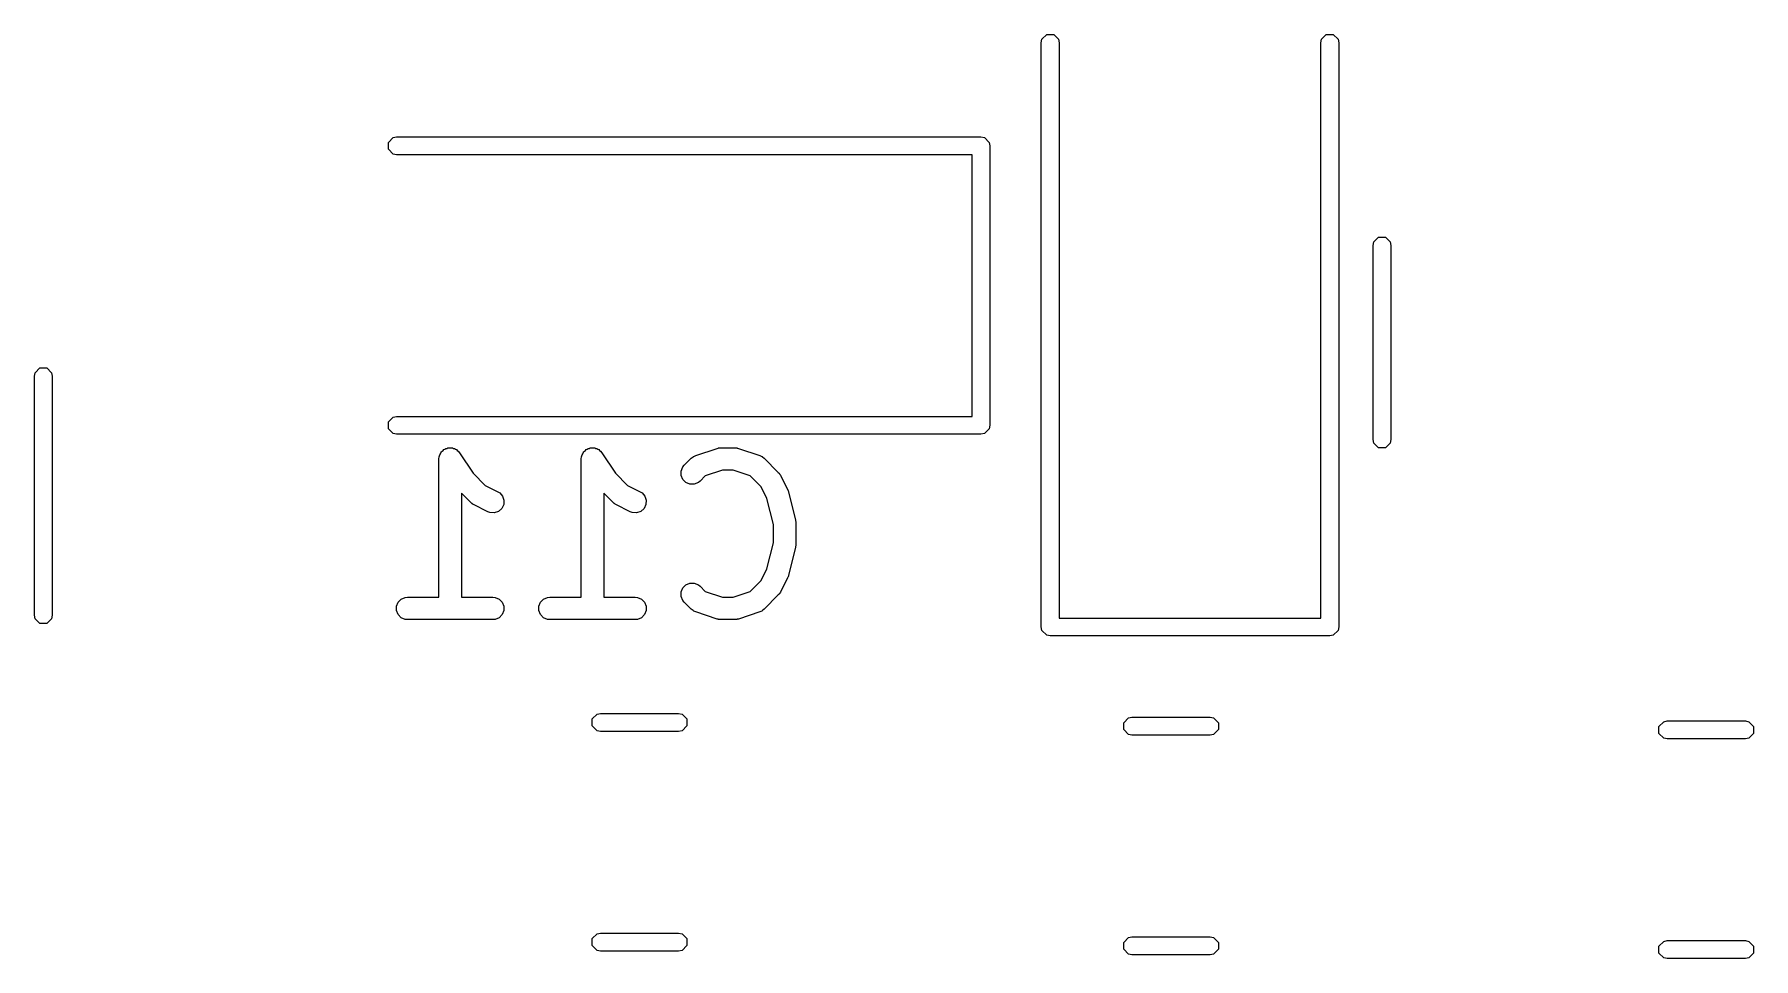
# Model space of a CAD drawing. Header units: inches. Extents: x 0.27 to 2.89, y 0.32 to 2.19.
# Drawn here: x 0.7256 to 1.1785, y 1.1287 to 1.3722 of the extents above; entities that cross this region are included whole.
import ezdxf

# ---------------------------------------------------------------- set-up
doc = ezdxf.new("R2010")
doc.units = ezdxf.units.IN
doc.header["$MEASUREMENT"] = 0
doc.layers.add('BLACK', color=250, linetype='CONTINUOUS')

msp = doc.modelspace()

# ---------------------------------------------------------------- linework, layer by layer
at = {"layer": 'BLACK', "linetype": 'CONTINUOUS'}
for p, q in [((0.99083, 1.36999), (0.99101, 1.3709)), ((0.99083, 1.21606), (0.99083, 1.36999)), ((0.99101, 1.3709), (0.99228, 1.37217)), ((0.99228, 1.37217), (0.99409, 1.37217)), ((0.99409, 1.37217), (0.99537, 1.3709)), ((0.99537, 1.3709), (0.99555, 1.36999)), ((0.99555, 1.36999), (0.99555, 1.21842)), ((1.06445, 1.36999), (1.06463, 1.3709)), ((1.06445, 1.21842), (1.06445, 1.36999)), ((1.06463, 1.3709), (1.06591, 1.37217)), ((1.06591, 1.37217), (1.06771, 1.37217)), ((1.06771, 1.37217), (1.06899, 1.3709)), ((1.06899, 1.3709), (1.06917, 1.36999)), ((1.06917, 1.36999), (1.06917, 1.21606)), ((0.8201, 1.34499), (0.82101, 1.34517)), ((0.82101, 1.34517), (0.97494, 1.34517)), ((0.97494, 1.34517), (0.97585, 1.34499)), ((0.81883, 1.34371), (0.8201, 1.34499)), ((0.81883, 1.34191), (0.81883, 1.34371)), ((0.8201, 1.34063), (0.81883, 1.34191)), ((0.82101, 1.34045), (0.8201, 1.34063)), ((0.97585, 1.34499), (0.97713, 1.34371)), ((0.97713, 1.34371), (0.97731, 1.34281)), ((0.97731, 1.34281), (0.97731, 1.26919)), ((0.97258, 1.34045), (0.82101, 1.34045)), ((0.97258, 1.27155), (0.97258, 1.34045)), ((1.0784, 1.31749), (1.07968, 1.31877)), ((1.07968, 1.31877), (1.08149, 1.31877)), ((1.08149, 1.31877), (1.08277, 1.31749)), ((1.07822, 1.31659), (1.0784, 1.31749)), ((1.07822, 1.291), (1.07822, 1.31659)), ((1.08277, 1.31749), (1.08294, 1.31659)), ((1.08294, 1.31659), (1.08294, 1.291)), ((1.07822, 1.26541), (1.07822, 1.291)), ((1.08294, 1.291), (1.08294, 1.26541)), ((0.72559, 1.28214), (0.72577, 1.28305)), ((0.72559, 1.21915), (0.72559, 1.28214)), ((0.72577, 1.28305), (0.72705, 1.28432)), ((0.72705, 1.28432), (0.72886, 1.28432)), ((0.72886, 1.28432), (0.73014, 1.28305)), ((0.73014, 1.28305), (0.73031, 1.28214)), ((0.73031, 1.28214), (0.73031, 1.21915)), ((0.81883, 1.27009), (0.8201, 1.27137)), ((0.81883, 1.26828), (0.81883, 1.27009)), ((0.8201, 1.26701), (0.81883, 1.26828)), ((0.8201, 1.27137), (0.82101, 1.27155)), ((0.82101, 1.27155), (0.97258, 1.27155)), ((0.97713, 1.26828), (0.97585, 1.26701)), ((0.97731, 1.26919), (0.97713, 1.26828)), ((0.82101, 1.26683), (0.8201, 1.26701)), ((0.97494, 1.26683), (0.82101, 1.26683)), ((0.97585, 1.26701), (0.97494, 1.26683)), ((1.0784, 1.26451), (1.07822, 1.26541)), ((1.07968, 1.26323), (1.0784, 1.26451)), ((1.08277, 1.26451), (1.08149, 1.26323)), ((1.08294, 1.26541), (1.08277, 1.26451)), ((0.83216, 1.26033), (0.83221, 1.2609)), ((0.83216, 1.26032), (0.83216, 1.26033)), ((0.83216, 1.26033), (0.83216, 1.26033)), ((0.83216, 1.2239), (0.83216, 1.26032)), ((0.83216, 1.26032), (0.83216, 1.26032)), ((0.83221, 1.2609), (0.83233, 1.26117)), ((0.83233, 1.26117), (0.83238, 1.26145)), ((0.83238, 1.26145), (0.83254, 1.2617)), ((0.83254, 1.2617), (0.83266, 1.26196)), ((0.83266, 1.26196), (0.83286, 1.26217)), ((0.83286, 1.26217), (0.83302, 1.26241)), ((0.83302, 1.26241), (0.83327, 1.26257)), ((0.83327, 1.26257), (0.83347, 1.26278)), ((0.83347, 1.26278), (0.83374, 1.26289)), ((0.83374, 1.26289), (0.83398, 1.26305)), ((0.83398, 1.26305), (0.83427, 1.26311)), ((0.83427, 1.26311), (0.83453, 1.26322)), ((0.83453, 1.26322), (0.83483, 1.26322)), ((0.83483, 1.26322), (0.83511, 1.26327)), ((0.83511, 1.26327), (0.8354, 1.26322)), ((0.8354, 1.26322), (0.83569, 1.26322)), ((0.83569, 1.26322), (0.83596, 1.26311)), ((0.83596, 1.26311), (0.83624, 1.26305)), ((0.83624, 1.26305), (0.83648, 1.26289)), ((0.83648, 1.26289), (0.83675, 1.26278)), ((0.83675, 1.26278), (0.83696, 1.26257)), ((0.83696, 1.26257), (0.8372, 1.26241)), ((0.8372, 1.26241), (0.83756, 1.26196)), ((0.83756, 1.26196), (0.83757, 1.26196)), ((0.83757, 1.26196), (0.83757, 1.26196)), ((0.83757, 1.26196), (0.83757, 1.26196)), ((0.83757, 1.26196), (0.84115, 1.25658)), ((0.86965, 1.26033), (0.86971, 1.2609)), ((0.86965, 1.26032), (0.86965, 1.26033)), ((0.86965, 1.26033), (0.86965, 1.26033)), ((0.86965, 1.2239), (0.86965, 1.26032)), ((0.86965, 1.26032), (0.86965, 1.26032)), ((0.86971, 1.2609), (0.86982, 1.26117)), ((0.86982, 1.26117), (0.86988, 1.26145)), ((0.86988, 1.26145), (0.87004, 1.2617)), ((0.87004, 1.2617), (0.87015, 1.26196)), ((0.87015, 1.26196), (0.87036, 1.26217)), ((0.87036, 1.26217), (0.87052, 1.26241)), ((0.87052, 1.26241), (0.87076, 1.26257)), ((0.87076, 1.26257), (0.87097, 1.26278)), ((0.87097, 1.26278), (0.87124, 1.26289)), ((0.87124, 1.26289), (0.87148, 1.26305)), ((0.87148, 1.26305), (0.87176, 1.26311)), ((0.87176, 1.26311), (0.87203, 1.26322)), ((0.87203, 1.26322), (0.87232, 1.26322)), ((0.87232, 1.26322), (0.87261, 1.26327)), ((0.87261, 1.26327), (0.87289, 1.26322)), ((0.87289, 1.26322), (0.87318, 1.26322)), ((0.87318, 1.26322), (0.87345, 1.26311)), ((0.87345, 1.26311), (0.87374, 1.26305)), ((0.87374, 1.26305), (0.87398, 1.26289)), ((0.87398, 1.26289), (0.87425, 1.26278)), ((0.87425, 1.26278), (0.87445, 1.26257)), ((0.87445, 1.26257), (0.8747, 1.26241)), ((0.8747, 1.26241), (0.87506, 1.26196)), ((0.87506, 1.26196), (0.87506, 1.26196)), ((0.87506, 1.26196), (0.87506, 1.26196)), ((0.87506, 1.26196), (0.87506, 1.26196)), ((0.87506, 1.26196), (0.87865, 1.25658)), ((0.89676, 1.25866), (0.89864, 1.26054)), ((0.89864, 1.26054), (0.89909, 1.2609)), ((0.89909, 1.2609), (0.89918, 1.26094)), ((0.89918, 1.26094), (0.89927, 1.26101)), ((0.89927, 1.26101), (0.89979, 1.26125)), ((0.89979, 1.26125), (0.90542, 1.26312)), ((0.90542, 1.26312), (0.9057, 1.26319)), ((0.9057, 1.26319), (0.90578, 1.26322)), ((0.90578, 1.26322), (0.90588, 1.26323)), ((0.90588, 1.26323), (0.90598, 1.26325)), ((0.90598, 1.26325), (0.90606, 1.26325)), ((0.90606, 1.26325), (0.90635, 1.26327)), ((0.90635, 1.26327), (0.9101, 1.26327)), ((0.9101, 1.26327), (0.91039, 1.26325)), ((0.91039, 1.26325), (0.91047, 1.26325)), ((0.91047, 1.26325), (0.91057, 1.26323)), ((0.91057, 1.26323), (0.91068, 1.26322)), ((0.91068, 1.26322), (0.91075, 1.26319)), ((0.91075, 1.26319), (0.91103, 1.26312)), ((0.91103, 1.26312), (0.91666, 1.26125)), ((0.91666, 1.26125), (0.91719, 1.26101)), ((0.91719, 1.26101), (0.91727, 1.26094)), ((0.91727, 1.26094), (0.91737, 1.2609)), ((0.91737, 1.2609), (0.91781, 1.26054)), ((0.91781, 1.26054), (0.92156, 1.25679)), ((1.08149, 1.26323), (1.07968, 1.26323)), ((0.84115, 1.25658), (0.84436, 1.25337)), ((0.87865, 1.25658), (0.88185, 1.25337)), ((0.89596, 1.25715), (0.8964, 1.25821)), ((0.89596, 1.256), (0.89596, 1.25715)), ((0.8964, 1.25493), (0.89596, 1.256)), ((0.8964, 1.25821), (0.89676, 1.25866)), ((0.89721, 1.25412), (0.8964, 1.25493)), ((0.90094, 1.25448), (0.90049, 1.25412)), ((0.90232, 1.25587), (0.90094, 1.25448)), ((0.90683, 1.25737), (0.90232, 1.25587)), ((0.90962, 1.25737), (0.90683, 1.25737)), ((0.91413, 1.25587), (0.90962, 1.25737)), ((0.91705, 1.25295), (0.91413, 1.25587)), ((0.92156, 1.25679), (0.92175, 1.25656)), ((0.92175, 1.25656), (0.92181, 1.25651)), ((0.92181, 1.25651), (0.92186, 1.25642)), ((0.92186, 1.25642), (0.92193, 1.25634)), ((0.92193, 1.25634), (0.92196, 1.25627)), ((0.92196, 1.25627), (0.92212, 1.25602)), ((0.92212, 1.25602), (0.92399, 1.25227)), ((0.84052, 1.24886), (0.83806, 1.25132)), ((0.83806, 1.25132), (0.83806, 1.2239)), ((0.84436, 1.25337), (0.84768, 1.25171)), ((0.84768, 1.25171), (0.84817, 1.25141)), ((0.84817, 1.25141), (0.84892, 1.25054)), ((0.84892, 1.25054), (0.84929, 1.24944)), ((0.87802, 1.24886), (0.87556, 1.25132)), ((0.87556, 1.25132), (0.87556, 1.2239)), ((0.88185, 1.25337), (0.88517, 1.25171)), ((0.88517, 1.25171), (0.88566, 1.25141)), ((0.88566, 1.25141), (0.88642, 1.25054)), ((0.88642, 1.25054), (0.88678, 1.24944)), ((0.89828, 1.25368), (0.89721, 1.25412)), ((0.89943, 1.25368), (0.89828, 1.25368)), ((0.90049, 1.25412), (0.89943, 1.25368)), ((0.91856, 1.24992), (0.91705, 1.25295)), ((0.92399, 1.25227), (0.92401, 1.25223)), ((0.92401, 1.25223), (0.92402, 1.25221)), ((0.92402, 1.25221), (0.92411, 1.25197)), ((0.92411, 1.25197), (0.9242, 1.25173)), ((0.9242, 1.25173), (0.9242, 1.25171)), ((0.9242, 1.25171), (0.92421, 1.25166)), ((0.92421, 1.25166), (0.92609, 1.24417)), ((0.84075, 1.24867), (0.84052, 1.24886)), ((0.8408, 1.24862), (0.84075, 1.24867)), ((0.84089, 1.24856), (0.8408, 1.24862)), ((0.84097, 1.24849), (0.84089, 1.24856)), ((0.84104, 1.24846), (0.84097, 1.24849)), ((0.84129, 1.24831), (0.84104, 1.24846)), ((0.84504, 1.24643), (0.84129, 1.24831)), ((0.84558, 1.24623), (0.84504, 1.24643)), ((0.84673, 1.24614), (0.84558, 1.24623)), ((0.84782, 1.24651), (0.84673, 1.24614)), ((0.84869, 1.24726), (0.84782, 1.24651)), ((0.84921, 1.24829), (0.84869, 1.24726)), ((0.84929, 1.24944), (0.84921, 1.24829)), ((0.87824, 1.24867), (0.87802, 1.24886)), ((0.87829, 1.24862), (0.87824, 1.24867)), ((0.87838, 1.24856), (0.87829, 1.24862)), ((0.87846, 1.24849), (0.87838, 1.24856)), ((0.87854, 1.24846), (0.87846, 1.24849)), ((0.87878, 1.24831), (0.87854, 1.24846)), ((0.88253, 1.24643), (0.87878, 1.24831)), ((0.88307, 1.24623), (0.88253, 1.24643)), ((0.88422, 1.24614), (0.88307, 1.24623)), ((0.88532, 1.24651), (0.88422, 1.24614)), ((0.88619, 1.24726), (0.88532, 1.24651)), ((0.8867, 1.24829), (0.88619, 1.24726)), ((0.88678, 1.24944), (0.8867, 1.24829)), ((0.92027, 1.24309), (0.91856, 1.24992)), ((0.92027, 1.23819), (0.92027, 1.24309)), ((0.92609, 1.24417), (0.9261, 1.24407)), ((0.9261, 1.24407), (0.92612, 1.24403)), ((0.92612, 1.24403), (0.92614, 1.24381)), ((0.92614, 1.24381), (0.92617, 1.24359)), ((0.92617, 1.24359), (0.92617, 1.24355)), ((0.92617, 1.24355), (0.92618, 1.24345)), ((0.92618, 1.24345), (0.92618, 1.23782)), ((0.91856, 1.23136), (0.92027, 1.23819)), ((0.92609, 1.23711), (0.92421, 1.22961)), ((0.9261, 1.23721), (0.92609, 1.23711)), ((0.92612, 1.23725), (0.9261, 1.23721)), ((0.92614, 1.23747), (0.92612, 1.23725)), ((0.92617, 1.23768), (0.92614, 1.23747)), ((0.92618, 1.23782), (0.92617, 1.23772)), ((0.92617, 1.23772), (0.92617, 1.23768)), ((0.89721, 1.22716), (0.89828, 1.2276)), ((0.89828, 1.2276), (0.89943, 1.2276)), ((0.89943, 1.2276), (0.90049, 1.22716)), ((0.91413, 1.22541), (0.91705, 1.22833)), ((0.91705, 1.22833), (0.91856, 1.23136)), ((0.92399, 1.22901), (0.92212, 1.22526)), ((0.92401, 1.22905), (0.92399, 1.22901)), ((0.92402, 1.22906), (0.92401, 1.22905)), ((0.92411, 1.22931), (0.92402, 1.22906)), ((0.9242, 1.22955), (0.92411, 1.22931)), ((0.92421, 1.22961), (0.9242, 1.22957)), ((0.9242, 1.22957), (0.9242, 1.22955)), ((0.82141, 1.22259), (0.82222, 1.22341)), ((0.82222, 1.22341), (0.82329, 1.22385)), ((0.82329, 1.22385), (0.82386, 1.2239)), ((0.82386, 1.2239), (0.83216, 1.2239)), ((0.83806, 1.2239), (0.84636, 1.2239)), ((0.84636, 1.2239), (0.84694, 1.22385)), ((0.84694, 1.22385), (0.848, 1.22341)), ((0.848, 1.22341), (0.84881, 1.22259)), ((0.8589, 1.22259), (0.85972, 1.22341)), ((0.85972, 1.22341), (0.86078, 1.22385)), ((0.86078, 1.22385), (0.86136, 1.2239)), ((0.86136, 1.2239), (0.86965, 1.2239)), ((0.87556, 1.2239), (0.88385, 1.2239)), ((0.88385, 1.2239), (0.88443, 1.22385)), ((0.88443, 1.22385), (0.88549, 1.22341)), ((0.88549, 1.22341), (0.88631, 1.22259)), ((0.89596, 1.22528), (0.8964, 1.22634)), ((0.89596, 1.22413), (0.89596, 1.22528)), ((0.8964, 1.22306), (0.89596, 1.22413)), ((0.8964, 1.22634), (0.89721, 1.22716)), ((0.89676, 1.22261), (0.8964, 1.22306)), ((0.90049, 1.22716), (0.90094, 1.22679)), ((0.90094, 1.22679), (0.90232, 1.22541)), ((0.90232, 1.22541), (0.90683, 1.2239)), ((0.90683, 1.2239), (0.90962, 1.2239)), ((0.90962, 1.2239), (0.91413, 1.22541)), ((0.92156, 1.22449), (0.91781, 1.22074)), ((0.92175, 1.22471), (0.92156, 1.22449)), ((0.92181, 1.22477), (0.92175, 1.22471)), ((0.92186, 1.22485), (0.92181, 1.22477)), ((0.92193, 1.22494), (0.92186, 1.22485)), ((0.92196, 1.22501), (0.92193, 1.22494)), ((0.92212, 1.22526), (0.92196, 1.22501)), ((0.72577, 1.21825), (0.72559, 1.21915)), ((0.72705, 1.21697), (0.72577, 1.21825)), ((0.73014, 1.21825), (0.72886, 1.21697)), ((0.73031, 1.21915), (0.73014, 1.21825)), ((0.82097, 1.22153), (0.82141, 1.22259)), ((0.82097, 1.22038), (0.82097, 1.22153)), ((0.82141, 1.21931), (0.82097, 1.22038)), ((0.82222, 1.2185), (0.82141, 1.21931)), ((0.82329, 1.21806), (0.82222, 1.2185)), ((0.848, 1.2185), (0.84694, 1.21806)), ((0.84881, 1.21931), (0.848, 1.2185)), ((0.84881, 1.22259), (0.84926, 1.22153)), ((0.84926, 1.22038), (0.84881, 1.21931)), ((0.84926, 1.22153), (0.84926, 1.22038)), ((0.85846, 1.22153), (0.8589, 1.22259)), ((0.85846, 1.22038), (0.85846, 1.22153)), ((0.8589, 1.21931), (0.85846, 1.22038)), ((0.85972, 1.2185), (0.8589, 1.21931)), ((0.86078, 1.21806), (0.85972, 1.2185)), ((0.88549, 1.2185), (0.88443, 1.21806)), ((0.88631, 1.21931), (0.88549, 1.2185)), ((0.88631, 1.22259), (0.88675, 1.22153)), ((0.88675, 1.22038), (0.88631, 1.21931)), ((0.88675, 1.22153), (0.88675, 1.22038)), ((0.89864, 1.22074), (0.89676, 1.22261)), ((0.89909, 1.22037), (0.89864, 1.22074)), ((0.89918, 1.22033), (0.89909, 1.22037)), ((0.89927, 1.22026), (0.89918, 1.22033)), ((0.89979, 1.22003), (0.89927, 1.22026)), ((0.90542, 1.21815), (0.89979, 1.22003)), ((0.91666, 1.22003), (0.91103, 1.21815)), ((0.91719, 1.22026), (0.91666, 1.22003)), ((0.91727, 1.22033), (0.91719, 1.22026)), ((0.91737, 1.22037), (0.91727, 1.22033)), ((0.91781, 1.22074), (0.91737, 1.22037)), ((0.99555, 1.21842), (1.06445, 1.21842)), ((0.72886, 1.21697), (0.72705, 1.21697)), ((0.82386, 1.218), (0.82329, 1.21806)), ((0.84636, 1.218), (0.82386, 1.218)), ((0.84694, 1.21806), (0.84636, 1.218)), ((0.86136, 1.218), (0.86078, 1.21806)), ((0.88385, 1.218), (0.86136, 1.218)), ((0.88443, 1.21806), (0.88385, 1.218)), ((0.9057, 1.21809), (0.90542, 1.21815)), ((0.90578, 1.21806), (0.9057, 1.21809)), ((0.90588, 1.21805), (0.90578, 1.21806)), ((0.90598, 1.21802), (0.90588, 1.21805)), ((0.90606, 1.21803), (0.90598, 1.21802)), ((0.90635, 1.218), (0.90606, 1.21803)), ((0.9101, 1.218), (0.90635, 1.218)), ((0.91039, 1.21803), (0.9101, 1.218)), ((0.91047, 1.21802), (0.91039, 1.21803)), ((0.91057, 1.21805), (0.91047, 1.21802)), ((0.91068, 1.21806), (0.91057, 1.21805)), ((0.91075, 1.21809), (0.91068, 1.21806)), ((0.91103, 1.21815), (0.91075, 1.21809)), ((0.99101, 1.21515), (0.99083, 1.21606)), ((0.99228, 1.21387), (0.99101, 1.21515)), ((0.99319, 1.21369), (0.99228, 1.21387)), ((1.06771, 1.21387), (1.06681, 1.21369)), ((1.06899, 1.21515), (1.06771, 1.21387)), ((1.06917, 1.21606), (1.06899, 1.21515)), ((1.06681, 1.21369), (0.99319, 1.21369)), ((0.87253, 1.19184), (0.87381, 1.19312)), ((0.87253, 1.19003), (0.87253, 1.19184)), ((0.87381, 1.19312), (0.87471, 1.1933)), ((0.87471, 1.1933), (0.89529, 1.1933)), ((0.89529, 1.1933), (0.89619, 1.19312)), ((0.89619, 1.19312), (0.89747, 1.19184)), ((0.89747, 1.19184), (0.89747, 1.19003)), ((1.01253, 1.19084), (1.01381, 1.19212)), ((1.01381, 1.19212), (1.01471, 1.1923)), ((1.01471, 1.1923), (1.03529, 1.1923)), ((1.03529, 1.1923), (1.03619, 1.19212)), ((1.03619, 1.19212), (1.03747, 1.19084)), ((1.15353, 1.18984), (1.15481, 1.19112)), ((1.15481, 1.19112), (1.15571, 1.1913)), ((1.15571, 1.1913), (1.17629, 1.1913)), ((1.17629, 1.1913), (1.17719, 1.19112)), ((1.17719, 1.19112), (1.17847, 1.18984)), ((0.87381, 1.18875), (0.87253, 1.19003)), ((0.87471, 1.18857), (0.87381, 1.18875)), ((0.89529, 1.18857), (0.87471, 1.18857)), ((0.89619, 1.18875), (0.89529, 1.18857)), ((0.89747, 1.19003), (0.89619, 1.18875)), ((1.01253, 1.18903), (1.01253, 1.19084)), ((1.01381, 1.18775), (1.01253, 1.18903)), ((1.01471, 1.18757), (1.01381, 1.18775)), ((1.03529, 1.18757), (1.01471, 1.18757)), ((1.03619, 1.18775), (1.03529, 1.18757)), ((1.03747, 1.18903), (1.03619, 1.18775)), ((1.03747, 1.19084), (1.03747, 1.18903)), ((1.15353, 1.18803), (1.15353, 1.18984)), ((1.15481, 1.18675), (1.15353, 1.18803)), ((1.15571, 1.18657), (1.15481, 1.18675)), ((1.17629, 1.18657), (1.15571, 1.18657)), ((1.17719, 1.18675), (1.17629, 1.18657)), ((1.17847, 1.18803), (1.17719, 1.18675)), ((1.17847, 1.18984), (1.17847, 1.18803)), ((0.87253, 1.13397), (0.87381, 1.13525)), ((0.87253, 1.13216), (0.87253, 1.13397)), ((0.87381, 1.13525), (0.87471, 1.13543)), ((0.87471, 1.13543), (0.89529, 1.13543)), ((0.89529, 1.13543), (0.89619, 1.13525)), ((0.89619, 1.13525), (0.89747, 1.13397)), ((0.89747, 1.13397), (0.89747, 1.13216)), ((1.01253, 1.13297), (1.01381, 1.13425)), ((1.01253, 1.13116), (1.01253, 1.13297)), ((1.01381, 1.13425), (1.01471, 1.13443)), ((1.01471, 1.13443), (1.03529, 1.13443)), ((1.03529, 1.13443), (1.03619, 1.13425)), ((1.03619, 1.13425), (1.03747, 1.13297)), ((1.03747, 1.13297), (1.03747, 1.13116)), ((1.15353, 1.13197), (1.15481, 1.13325)), ((1.15481, 1.13325), (1.15571, 1.13343)), ((1.15571, 1.13343), (1.17629, 1.13343)), ((1.17629, 1.13343), (1.17719, 1.13325)), ((1.17719, 1.13325), (1.17847, 1.13197)), ((0.87381, 1.13088), (0.87253, 1.13216)), ((0.87471, 1.1307), (0.87381, 1.13088)), ((0.89529, 1.1307), (0.87471, 1.1307)), ((0.89619, 1.13088), (0.89529, 1.1307)), ((0.89747, 1.13216), (0.89619, 1.13088)), ((1.01381, 1.12988), (1.01253, 1.13116)), ((1.01471, 1.1297), (1.01381, 1.12988)), ((1.03529, 1.1297), (1.01471, 1.1297)), ((1.03619, 1.12988), (1.03529, 1.1297)), ((1.03747, 1.13116), (1.03619, 1.12988)), ((1.15353, 1.13016), (1.15353, 1.13197)), ((1.15481, 1.12888), (1.15353, 1.13016)), ((1.15571, 1.1287), (1.15481, 1.12888)), ((1.17629, 1.1287), (1.15571, 1.1287)), ((1.17719, 1.12888), (1.17629, 1.1287)), ((1.17847, 1.13016), (1.17719, 1.12888)), ((1.17847, 1.13197), (1.17847, 1.13016))]:
    msp.add_line(p, q, dxfattribs=at)

doc.saveas('drawing.dxf')
